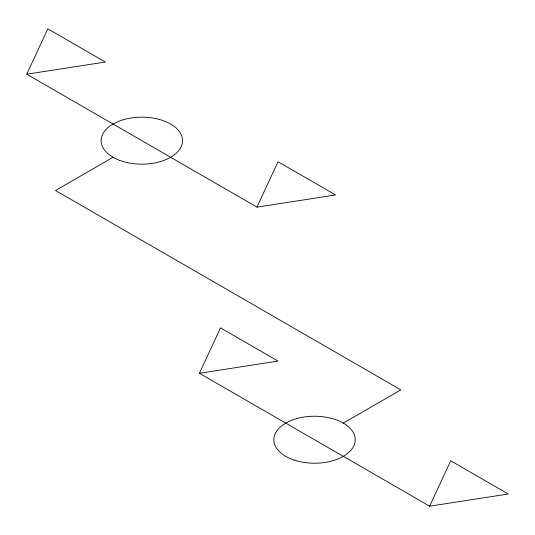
<?xml version="1.0" encoding="UTF-8"?>
<svg xmlns="http://www.w3.org/2000/svg" width="535" height="535" viewBox="0 0 535 535"><rect width="100%" height="100%" fill="white"/><g stroke="black" fill="none" stroke-linecap="round" stroke-linejoin="round"><path stroke-width="0.8" d="M26.75 74.211L47.816 28.816L105.368 62.047L26.75 74.211L256.967 207.125L335.585 194.961L278.033 161.73L256.967 207.125M199.415 373.269L220.48 327.875L278.033 361.105L199.415 373.269L429.632 506.184L508.25 494.019L450.697 460.789L429.632 506.184M113.079 157.283L55.526 190.507L400.855 389.881L343.296 423.111M294.176 460.073A40.7 23.493 0 0 0 355.22 439.723A40.7 23.493 0 0 0 294.176 419.373A40.7 23.493 0 0 0 294.176 460.073M119.613 160.339A40.7 23.493 0 0 0 182.495 141.956A40.7 23.493 0 0 0 123.471 119.706A40.7 23.493 0 0 0 119.613 160.339"/></g></svg>
